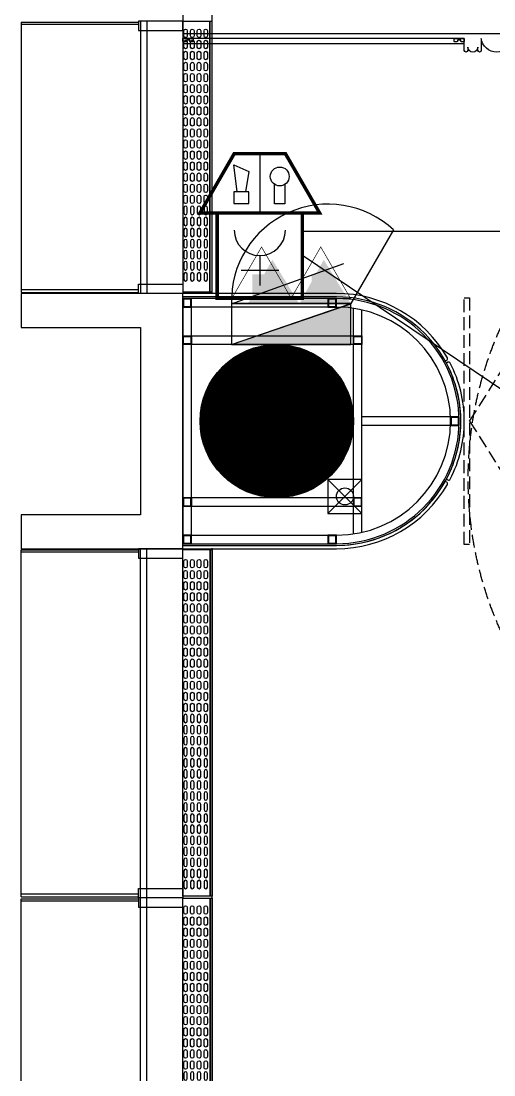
# Model space of a CAD drawing. Extents: x -284868 to 304789, y -137694 to 137894.
# Drawn here: x 189888 to 192662, y -75179 to -68988 of the extents above; entities that cross this region are included whole.
import ezdxf
from ezdxf.enums import TextEntityAlignment as Align

# ---------------------------------------------------------------- set-up
doc = ezdxf.new("R2010")
doc.units = 0
doc.linetypes.add('DASH', pattern=[0.35, 0.25, -0.1])
doc.layers.get('0').update_dxf_attribs({"linetype": 'CONTINUOUS'})
for name, color, linetype in [('0-墙', 4, 'CONTINUOUS'), ('0-建筑外轮廓', 8, 'CONTINUOUS'), ('0-建筑柱体', 251, 'CONTINUOUS'), ('0-消防栓(给排水)', 9, 'CONTINUOUS'), ('0-窗', 11, 'CONTINUOUS'), ('E-FIRE-CIRC', 120, 'CONTINUOUS'), ('EQUIP-消防', 3, 'CONTINUOUS'), ('EQUIP_消火栓', 20, 'CONTINUOUS'), ('F-地漏', 8, 'CONTINUOUS'), ('P-完成面', 42, 'CONTINUOUS'), ('P-平面家具', 3, 'CONTINUOUS'), ('WIRE-消防电源', 2, 'TG_D'), ('灭火器', 23, 'CONTINUOUS')]:
    doc.layers.add(name, color=color, linetype=linetype)
doc.styles.get("Standard").update_dxf_attribs({"font": 'GBENOR', "bigfont": 'GBCBIG'})
doc.styles.add('TG_LINETYPE', font='SIMPLEX', dxfattribs={"width": 0.8, "height": 3, "bigfont": 'HZTXT'})
doc.linetypes.add('TG_D', pattern='A,2,-0.3,["D",TG_LINETYPE,S=0.1,R=0,X=-0.23,Y=-0.15],0', length=2.3)

# ---------------------------------------------------------------- blocks, each defined once
blk = doc.blocks.new('_YZH')
at = {"const_width": 0.5}
blk.add_lwpolyline([(-0.25, 0, 1), (0.25, 0, 1)], format="xyb", close=True, dxfattribs=at)
at = {"color": 4}
blk.add_circle((0, 0), 0.5, dxfattribs=at)
blk = doc.blocks.new('sgASGHHHH')
at = {"xscale": 900, "yscale": 900, "zscale": 900}
blk.add_blockref('_YZH', (-119845.8, -889674), dxfattribs=at)
blk = doc.blocks.new('A$C3B8026B3')
for p, q in [((949.5, 50495), (949.5, 49005)), ((949.5, 45455), (949.5, 47395)), ((949.5, 43355), (949.5, 45345))]:
    blk.add_line(p, q)
at = {"elevation": 0}
for points in [[(0, 50544), (688, 50544), (688, 50529.5), (0, 50529.5)], [(0, 48956), (688, 48956), (688, 48970.5), (0, 48970.5)], [(0, 47444), (688, 47444), (688, 47429.5), (0, 47429.5)], [(0, 45406), (688, 45406), (688, 45420.5), (0, 45420.5)], [(0, 45394), (688, 45394), (688, 45379.5), (0, 45379.5)]]:
    blk.add_lwpolyline(points, dxfattribs=at)
for points in [[(0, 50544), (0, 48956)], [(700, 50550), (700, 48950)], [(737.5, 50550), (737.5, 48950)], [(0, 45406), (0, 47444)], [(700, 45400), (700, 47450)], [(737.5, 45400), (737.5, 47450)], [(0, 43306), (0, 45394)], [(700, 43300), (700, 45400)], [(737.5, 43300), (737.5, 45400)]]:
    blk.add_lwpolyline(points)
for points in [[(688, 50550), (688, 50495), (949.5, 50495), (949.5, 50550)], [(688, 48950), (688, 49005), (949.5, 49005), (949.5, 48950)], [(688, 47450), (688, 47395), (949.5, 47395), (949.5, 47450)], [(688, 45400), (688, 45455), (949.5, 45455), (949.5, 45400)], [(688, 45400), (688, 45345), (949.5, 45345), (949.5, 45400)]]:
    blk.add_lwpolyline(points, close=True)
blk = doc.blocks.new('LT-BLK-20221201170113', base_point=(81437.4, -6378.6))
for p, q in [((79349.4, -6218.5, 0), (81437.4, -6218.5)), ((79349.4, -6220.7, 0), (81437.4, -6220.7))]:
    blk.add_line(p, q)
blk.add_lwpolyline([(79349.4, -6208.1), (81437.4, -6208.1), (81437.4, -6378.6), (79349.4, -6378.6)], close=True)
for points in [[(79403.4, -6235), (79433.4, -6235, -1), (79433.4, -6255), (79403.4, -6255, -0.999999)], [(79468.4, -6235), (79498.4, -6235, -1), (79498.4, -6255), (79468.4, -6255, -0.999999)], [(79533.4, -6235), (79563.4, -6235, -1), (79563.4, -6255), (79533.4, -6255, -0.999999)], [(79598.4, -6235), (79628.4, -6235, -1), (79628.4, -6255), (79598.4, -6255, -0.999999)], [(79663.4, -6235), (79693.4, -6235, -1), (79693.4, -6255), (79663.4, -6255, -0.999999)], [(79728.4, -6235), (79758.4, -6235, -1), (79758.4, -6255), (79728.4, -6255, -0.999999)], [(79793.4, -6235), (79823.4, -6235, -1), (79823.4, -6255), (79793.4, -6255, -0.999999)], [(79858.4, -6235), (79888.4, -6235, -1), (79888.4, -6255), (79858.4, -6255, -0.999999)], [(79923.4, -6235), (79953.4, -6235, -1), (79953.4, -6255), (79923.4, -6255, -0.999999)], [(79988.4, -6235), (80018.4, -6235, -1), (80018.4, -6255), (79988.4, -6255, -0.999999)], [(80053.4, -6235), (80083.4, -6235, -1), (80083.4, -6255), (80053.4, -6255, -0.999999)], [(80118.4, -6235), (80148.4, -6235, -1), (80148.4, -6255), (80118.4, -6255, -0.999999)], [(80183.4, -6235), (80213.4, -6235, -1), (80213.4, -6255), (80183.4, -6255, -0.999999)], [(80248.4, -6235), (80278.4, -6235, -1), (80278.4, -6255), (80248.4, -6255, -0.999999)], [(80313.4, -6235), (80343.4, -6235, -1), (80343.4, -6255), (80313.4, -6255, -0.999999)], [(80408.4, -6235), (80378.4, -6235, 1), (80378.4, -6255), (80408.4, -6255, 0.999999)], [(80473.4, -6235), (80443.4, -6235, 1), (80443.4, -6255), (80473.4, -6255, 0.999999)], [(80538.4, -6235), (80508.4, -6235, 1), (80508.4, -6255), (80538.4, -6255, 0.999999)], [(80603.4, -6235), (80573.4, -6235, 1), (80573.4, -6255), (80603.4, -6255, 0.999999)], [(80668.4, -6235), (80638.4, -6235, 1), (80638.4, -6255), (80668.4, -6255, 0.999999)], [(80733.4, -6235), (80703.4, -6235, 1), (80703.4, -6255), (80733.4, -6255, 0.999999)], [(80798.4, -6235), (80768.4, -6235, 1), (80768.4, -6255), (80798.4, -6255, 0.999999)], [(80863.4, -6235), (80833.4, -6235, 1), (80833.4, -6255), (80863.4, -6255, 0.999999)], [(80928.4, -6235), (80898.4, -6235, 1), (80898.4, -6255), (80928.4, -6255, 0.999999)], [(80993.4, -6235), (80963.4, -6235, 1), (80963.4, -6255), (80993.4, -6255, 0.999999)], [(81058.4, -6235), (81028.4, -6235, 1), (81028.4, -6255), (81058.4, -6255, 0.999999)], [(81123.4, -6235), (81093.4, -6235, 1), (81093.4, -6255), (81123.4, -6255, 0.999999)], [(81188.4, -6235), (81158.4, -6235, 1), (81158.4, -6255), (81188.4, -6255, 0.999999)], [(81253.4, -6235), (81223.4, -6235, 1), (81223.4, -6255), (81253.4, -6255, 0.999999)], [(81318.4, -6235), (81288.4, -6235, 1), (81288.4, -6255), (81318.4, -6255, 0.999999)], [(81383.4, -6235), (81353.4, -6235, 1), (81353.4, -6255), (81383.4, -6255, 0.999999)], [(79403.4, -6274.4), (79433.4, -6274.4, -1), (79433.4, -6294.4), (79403.4, -6294.4, -0.999999)], [(79403.4, -6313.8), (79433.4, -6313.8, -1), (79433.4, -6333.8), (79403.4, -6333.8, -0.999999)], [(79468.4, -6274.4), (79498.4, -6274.4, -1), (79498.4, -6294.4), (79468.4, -6294.4, -0.999999)], [(79468.4, -6313.8), (79498.4, -6313.8, -1), (79498.4, -6333.8), (79468.4, -6333.8, -0.999999)], [(79533.4, -6274.4), (79563.4, -6274.4, -1), (79563.4, -6294.4), (79533.4, -6294.4, -0.999999)], [(79533.4, -6313.8), (79563.4, -6313.8, -1), (79563.4, -6333.8), (79533.4, -6333.8, -0.999999)], [(79598.4, -6274.4), (79628.4, -6274.4, -1), (79628.4, -6294.4), (79598.4, -6294.4, -0.999999)], [(79598.4, -6313.8), (79628.4, -6313.8, -1), (79628.4, -6333.8), (79598.4, -6333.8, -0.999999)], [(79663.4, -6274.4), (79693.4, -6274.4, -1), (79693.4, -6294.4), (79663.4, -6294.4, -0.999999)], [(79663.4, -6313.8), (79693.4, -6313.8, -1), (79693.4, -6333.8), (79663.4, -6333.8, -0.999999)], [(79728.4, -6274.4), (79758.4, -6274.4, -1), (79758.4, -6294.4), (79728.4, -6294.4, -0.999999)], [(79728.4, -6313.8), (79758.4, -6313.8, -1), (79758.4, -6333.8), (79728.4, -6333.8, -0.999999)], [(79793.4, -6274.4), (79823.4, -6274.4, -1), (79823.4, -6294.4), (79793.4, -6294.4, -0.999999)], [(79793.4, -6313.8), (79823.4, -6313.8, -1), (79823.4, -6333.8), (79793.4, -6333.8, -0.999999)], [(79858.4, -6274.4), (79888.4, -6274.4, -1), (79888.4, -6294.4), (79858.4, -6294.4, -0.999999)], [(79858.4, -6313.8), (79888.4, -6313.8, -1), (79888.4, -6333.8), (79858.4, -6333.8, -0.999999)], [(79923.4, -6274.4), (79953.4, -6274.4, -1), (79953.4, -6294.4), (79923.4, -6294.4, -0.999999)], [(79923.4, -6313.8), (79953.4, -6313.8, -1), (79953.4, -6333.8), (79923.4, -6333.8, -0.999999)], [(79988.4, -6274.4), (80018.4, -6274.4, -1), (80018.4, -6294.4), (79988.4, -6294.4, -0.999999)], [(79988.4, -6313.8), (80018.4, -6313.8, -1), (80018.4, -6333.8), (79988.4, -6333.8, -0.999999)], [(80053.4, -6274.4), (80083.4, -6274.4, -1), (80083.4, -6294.4), (80053.4, -6294.4, -0.999999)], [(80053.4, -6313.8), (80083.4, -6313.8, -1), (80083.4, -6333.8), (80053.4, -6333.8, -0.999999)], [(80118.4, -6274.4), (80148.4, -6274.4, -1), (80148.4, -6294.4), (80118.4, -6294.4, -0.999999)], [(80118.4, -6313.8), (80148.4, -6313.8, -1), (80148.4, -6333.8), (80118.4, -6333.8, -0.999999)], [(80183.4, -6274.4), (80213.4, -6274.4, -1), (80213.4, -6294.4), (80183.4, -6294.4, -0.999999)], [(80183.4, -6313.8), (80213.4, -6313.8, -1), (80213.4, -6333.8), (80183.4, -6333.8, -0.999999)], [(80248.4, -6274.4), (80278.4, -6274.4, -1), (80278.4, -6294.4), (80248.4, -6294.4, -0.999999)], [(80248.4, -6313.8), (80278.4, -6313.8, -1), (80278.4, -6333.8), (80248.4, -6333.8, -0.999999)], [(80313.4, -6274.4), (80343.4, -6274.4, -1), (80343.4, -6294.4), (80313.4, -6294.4, -0.999999)], [(80313.4, -6313.8), (80343.4, -6313.8, -1), (80343.4, -6333.8), (80313.4, -6333.8, -0.999999)], [(80408.4, -6274.4), (80378.4, -6274.4, 1), (80378.4, -6294.4), (80408.4, -6294.4, 0.999999)], [(80408.4, -6313.8), (80378.4, -6313.8, 1), (80378.4, -6333.8), (80408.4, -6333.8, 0.999999)], [(80473.4, -6274.4), (80443.4, -6274.4, 1), (80443.4, -6294.4), (80473.4, -6294.4, 0.999999)], [(80473.4, -6313.8), (80443.4, -6313.8, 1), (80443.4, -6333.8), (80473.4, -6333.8, 0.999999)], [(80538.4, -6274.4), (80508.4, -6274.4, 1), (80508.4, -6294.4), (80538.4, -6294.4, 0.999999)], [(80538.4, -6313.8), (80508.4, -6313.8, 1), (80508.4, -6333.8), (80538.4, -6333.8, 0.999999)], [(80603.4, -6274.4), (80573.4, -6274.4, 1), (80573.4, -6294.4), (80603.4, -6294.4, 0.999999)], [(80603.4, -6313.8), (80573.4, -6313.8, 1), (80573.4, -6333.8), (80603.4, -6333.8, 0.999999)], [(80668.4, -6274.4), (80638.4, -6274.4, 1), (80638.4, -6294.4), (80668.4, -6294.4, 0.999999)], [(80668.4, -6313.8), (80638.4, -6313.8, 1), (80638.4, -6333.8), (80668.4, -6333.8, 0.999999)], [(80733.4, -6274.4), (80703.4, -6274.4, 1), (80703.4, -6294.4), (80733.4, -6294.4, 0.999999)], [(80733.4, -6313.8), (80703.4, -6313.8, 1), (80703.4, -6333.8), (80733.4, -6333.8, 0.999999)], [(80798.4, -6274.4), (80768.4, -6274.4, 1), (80768.4, -6294.4), (80798.4, -6294.4, 0.999999)], [(80798.4, -6313.8), (80768.4, -6313.8, 1), (80768.4, -6333.8), (80798.4, -6333.8, 0.999999)], [(80863.4, -6274.4), (80833.4, -6274.4, 1), (80833.4, -6294.4), (80863.4, -6294.4, 0.999999)], [(80863.4, -6313.8), (80833.4, -6313.8, 1), (80833.4, -6333.8), (80863.4, -6333.8, 0.999999)], [(80928.4, -6274.4), (80898.4, -6274.4, 1), (80898.4, -6294.4), (80928.4, -6294.4, 0.999999)], [(80928.4, -6313.8), (80898.4, -6313.8, 1), (80898.4, -6333.8), (80928.4, -6333.8, 0.999999)], [(80993.4, -6274.4), (80963.4, -6274.4, 1), (80963.4, -6294.4), (80993.4, -6294.4, 0.999999)], [(80993.4, -6313.8), (80963.4, -6313.8, 1), (80963.4, -6333.8), (80993.4, -6333.8, 0.999999)], [(81058.4, -6274.4), (81028.4, -6274.4, 1), (81028.4, -6294.4), (81058.4, -6294.4, 0.999999)], [(81058.4, -6313.8), (81028.4, -6313.8, 1), (81028.4, -6333.8), (81058.4, -6333.8, 0.999999)], [(81123.4, -6274.4), (81093.4, -6274.4, 1), (81093.4, -6294.4), (81123.4, -6294.4, 0.999999)], [(81123.4, -6313.8), (81093.4, -6313.8, 1), (81093.4, -6333.8), (81123.4, -6333.8, 0.999999)], [(81188.4, -6274.4), (81158.4, -6274.4, 1), (81158.4, -6294.4), (81188.4, -6294.4, 0.999999)], [(81188.4, -6313.8), (81158.4, -6313.8, 1), (81158.4, -6333.8), (81188.4, -6333.8, 0.999999)], [(81253.4, -6274.4), (81223.4, -6274.4, 1), (81223.4, -6294.4), (81253.4, -6294.4, 0.999999)], [(81253.4, -6313.8), (81223.4, -6313.8, 1), (81223.4, -6333.8), (81253.4, -6333.8, 0.999999)], [(81318.4, -6274.4), (81288.4, -6274.4, 1), (81288.4, -6294.4), (81318.4, -6294.4, 0.999999)], [(81318.4, -6313.8), (81288.4, -6313.8, 1), (81288.4, -6333.8), (81318.4, -6333.8, 0.999999)], [(81383.4, -6274.4), (81353.4, -6274.4, 1), (81353.4, -6294.4), (81383.4, -6294.4, 0.999999)], [(81383.4, -6313.8), (81353.4, -6313.8, 1), (81353.4, -6333.8), (81383.4, -6333.8, 0.999999)], [(79403.4, -6353.1), (79433.4, -6353.1, -1), (79433.4, -6373.1), (79403.4, -6373.1, -0.999999)], [(79468.4, -6353.1), (79498.4, -6353.1, -1), (79498.4, -6373.1), (79468.4, -6373.1, -0.999999)], [(79533.4, -6353.1), (79563.4, -6353.1, -1), (79563.4, -6373.1), (79533.4, -6373.1, -0.999999)], [(79598.4, -6353.1), (79628.4, -6353.1, -1), (79628.4, -6373.1), (79598.4, -6373.1, -0.999999)], [(79663.4, -6353.1), (79693.4, -6353.1, -1), (79693.4, -6373.1), (79663.4, -6373.1, -0.999999)], [(79728.4, -6353.1), (79758.4, -6353.1, -1), (79758.4, -6373.1), (79728.4, -6373.1, -0.999999)], [(79793.4, -6353.1), (79823.4, -6353.1, -1), (79823.4, -6373.1), (79793.4, -6373.1, -0.999999)], [(79858.4, -6353.1), (79888.4, -6353.1, -1), (79888.4, -6373.1), (79858.4, -6373.1, -0.999999)], [(79923.4, -6353.1), (79953.4, -6353.1, -1), (79953.4, -6373.1), (79923.4, -6373.1, -0.999999)], [(79988.4, -6353.1), (80018.4, -6353.1, -1), (80018.4, -6373.1), (79988.4, -6373.1, -0.999999)], [(80053.4, -6353.1), (80083.4, -6353.1, -1), (80083.4, -6373.1), (80053.4, -6373.1, -0.999999)], [(80118.4, -6353.1), (80148.4, -6353.1, -1), (80148.4, -6373.1), (80118.4, -6373.1, -0.999999)], [(80183.4, -6353.1), (80213.4, -6353.1, -1), (80213.4, -6373.1), (80183.4, -6373.1, -0.999999)], [(80248.4, -6353.1), (80278.4, -6353.1, -1), (80278.4, -6373.1), (80248.4, -6373.1, -0.999999)], [(80313.4, -6353.1), (80343.4, -6353.1, -1), (80343.4, -6373.1), (80313.4, -6373.1, -0.999999)], [(80408.4, -6353.1), (80378.4, -6353.1, 1), (80378.4, -6373.1), (80408.4, -6373.1, 0.999999)], [(80473.4, -6353.1), (80443.4, -6353.1, 1), (80443.4, -6373.1), (80473.4, -6373.1, 0.999999)], [(80538.4, -6353.1), (80508.4, -6353.1, 1), (80508.4, -6373.1), (80538.4, -6373.1, 0.999999)], [(80603.4, -6353.1), (80573.4, -6353.1, 1), (80573.4, -6373.1), (80603.4, -6373.1, 0.999999)], [(80668.4, -6353.1), (80638.4, -6353.1, 1), (80638.4, -6373.1), (80668.4, -6373.1, 0.999999)], [(80733.4, -6353.1), (80703.4, -6353.1, 1), (80703.4, -6373.1), (80733.4, -6373.1, 0.999999)], [(80798.4, -6353.1), (80768.4, -6353.1, 1), (80768.4, -6373.1), (80798.4, -6373.1, 0.999999)], [(80863.4, -6353.1), (80833.4, -6353.1, 1), (80833.4, -6373.1), (80863.4, -6373.1, 0.999999)], [(80928.4, -6353.1), (80898.4, -6353.1, 1), (80898.4, -6373.1), (80928.4, -6373.1, 0.999999)], [(80993.4, -6353.1), (80963.4, -6353.1, 1), (80963.4, -6373.1), (80993.4, -6373.1, 0.999999)], [(81058.4, -6353.1), (81028.4, -6353.1, 1), (81028.4, -6373.1), (81058.4, -6373.1, 0.999999)], [(81123.4, -6353.1), (81093.4, -6353.1, 1), (81093.4, -6373.1), (81123.4, -6373.1, 0.999999)], [(81188.4, -6353.1), (81158.4, -6353.1, 1), (81158.4, -6373.1), (81188.4, -6373.1, 0.999999)], [(81253.4, -6353.1), (81223.4, -6353.1, 1), (81223.4, -6373.1), (81253.4, -6373.1, 0.999999)], [(81318.4, -6353.1), (81288.4, -6353.1, 1), (81288.4, -6373.1), (81318.4, -6373.1, 0.999999)], [(81383.4, -6353.1), (81353.4, -6353.1, 1), (81353.4, -6373.1), (81383.4, -6373.1, 0.999999)]]:
    blk.add_lwpolyline(points, format="xyb", close=True)
blk = doc.blocks.new('A$C678165FB')
for p, q in [((-36642.5, 47306, 0), (-36642.5, 48894)), ((-36640.4, 47306, 0), (-36640.4, 48894)), ((-36642.5, 45793.9, 0), (-36642.5, 43755.9)), ((-36640.4, 45793.9, 0), (-36640.4, 43755.9))]:
    blk.add_line(p, q)
for points in [[(-36801.8, 52098.6), (-36630.5, 52098.6), (-36630.5, 47300)], [(-36630.5, 45800), (-36630.5, 33300)]]:
    blk.add_lwpolyline(points)
for points in [[(-36630, 47306), (-36630, 48894), (-36800.5, 48894), (-36800.5, 47306)], [(-36630, 45793.9), (-36630, 43755.9), (-36800.5, 43755.9), (-36800.5, 45793.9)]]:
    blk.add_lwpolyline(points, close=True)
for points in [[(-36775, 48840), (-36775, 48810, -1), (-36795, 48810), (-36795, 48840, -0.999999)], [(-36735.6, 48840), (-36735.6, 48810, -1), (-36755.6, 48810), (-36755.6, 48840, -0.999999)], [(-36696.3, 48840), (-36696.3, 48810, -1), (-36716.3, 48810), (-36716.3, 48840, -0.999999)], [(-36656.9, 48840), (-36656.9, 48810, -1), (-36676.9, 48810), (-36676.9, 48840, -0.999999)], [(-36775, 48775), (-36775, 48745, -1), (-36795, 48745), (-36795, 48775, -0.999999)], [(-36735.6, 48775), (-36735.6, 48745, -1), (-36755.6, 48745), (-36755.6, 48775, -0.999999)], [(-36696.3, 48775), (-36696.3, 48745, -1), (-36716.3, 48745), (-36716.3, 48775, -0.999999)], [(-36656.9, 48775), (-36656.9, 48745, -1), (-36676.9, 48745), (-36676.9, 48775, -0.999999)], [(-36775, 48710), (-36775, 48680, -1), (-36795, 48680), (-36795, 48710, -0.999999)], [(-36735.6, 48710), (-36735.6, 48680, -1), (-36755.6, 48680), (-36755.6, 48710, -0.999999)], [(-36696.3, 48710), (-36696.3, 48680, -1), (-36716.3, 48680), (-36716.3, 48710, -0.999999)], [(-36656.9, 48710), (-36656.9, 48680, -1), (-36676.9, 48680), (-36676.9, 48710, -0.999999)], [(-36775, 48645), (-36775, 48615, -1), (-36795, 48615), (-36795, 48645, -0.999999)], [(-36735.6, 48645), (-36735.6, 48615, -1), (-36755.6, 48615), (-36755.6, 48645, -0.999999)], [(-36696.3, 48645), (-36696.3, 48615, -1), (-36716.3, 48615), (-36716.3, 48645, -0.999999)], [(-36656.9, 48645), (-36656.9, 48615, -1), (-36676.9, 48615), (-36676.9, 48645, -0.999999)], [(-36775, 48580), (-36775, 48550, -1), (-36795, 48550), (-36795, 48580, -0.999999)], [(-36735.6, 48580), (-36735.6, 48550, -1), (-36755.6, 48550), (-36755.6, 48580, -0.999999)], [(-36696.3, 48580), (-36696.3, 48550, -1), (-36716.3, 48550), (-36716.3, 48580, -0.999999)], [(-36656.9, 48580), (-36656.9, 48550, -1), (-36676.9, 48550), (-36676.9, 48580, -0.999999)], [(-36775, 48515), (-36775, 48485, -1), (-36795, 48485), (-36795, 48515, -0.999999)], [(-36735.6, 48515), (-36735.6, 48485, -1), (-36755.6, 48485), (-36755.6, 48515, -0.999999)], [(-36696.3, 48515), (-36696.3, 48485, -1), (-36716.3, 48485), (-36716.3, 48515, -0.999999)], [(-36656.9, 48515), (-36656.9, 48485, -1), (-36676.9, 48485), (-36676.9, 48515, -0.999999)], [(-36775, 48450), (-36775, 48420, -1), (-36795, 48420), (-36795, 48450, -0.999999)], [(-36735.6, 48450), (-36735.6, 48420, -1), (-36755.6, 48420), (-36755.6, 48450, -0.999999)], [(-36696.3, 48450), (-36696.3, 48420, -1), (-36716.3, 48420), (-36716.3, 48450, -0.999999)], [(-36656.9, 48450), (-36656.9, 48420, -1), (-36676.9, 48420), (-36676.9, 48450, -0.999999)], [(-36775, 48385), (-36775, 48355, -1), (-36795, 48355), (-36795, 48385, -0.999999)], [(-36735.6, 48385), (-36735.6, 48355, -1), (-36755.6, 48355), (-36755.6, 48385, -0.999999)], [(-36696.3, 48385), (-36696.3, 48355, -1), (-36716.3, 48355), (-36716.3, 48385, -0.999999)], [(-36656.9, 48385), (-36656.9, 48355, -1), (-36676.9, 48355), (-36676.9, 48385, -0.999999)], [(-36775, 48320), (-36775, 48290, -1), (-36795, 48290), (-36795, 48320, -0.999999)], [(-36735.6, 48320), (-36735.6, 48290, -1), (-36755.6, 48290), (-36755.6, 48320, -0.999999)], [(-36696.3, 48320), (-36696.3, 48290, -1), (-36716.3, 48290), (-36716.3, 48320, -0.999999)], [(-36656.9, 48320), (-36656.9, 48290, -1), (-36676.9, 48290), (-36676.9, 48320, -0.999999)], [(-36775, 48255), (-36775, 48225, -1), (-36795, 48225), (-36795, 48255, -0.999999)], [(-36735.6, 48255), (-36735.6, 48225, -1), (-36755.6, 48225), (-36755.6, 48255, -0.999999)], [(-36696.3, 48255), (-36696.3, 48225, -1), (-36716.3, 48225), (-36716.3, 48255, -0.999999)], [(-36656.9, 48255), (-36656.9, 48225, -1), (-36676.9, 48225), (-36676.9, 48255, -0.999999)], [(-36775, 48190), (-36775, 48160, -1), (-36795, 48160), (-36795, 48190, -0.999999)], [(-36735.6, 48190), (-36735.6, 48160, -1), (-36755.6, 48160), (-36755.6, 48190, -0.999999)], [(-36696.3, 48190), (-36696.3, 48160, -1), (-36716.3, 48160), (-36716.3, 48190, -0.999999)], [(-36656.9, 48190), (-36656.9, 48160, -1), (-36676.9, 48160), (-36676.9, 48190, -0.999999)], [(-36775, 48125), (-36775, 48095, -1), (-36795, 48095), (-36795, 48125, -0.999999)], [(-36735.6, 48125), (-36735.6, 48095, -1), (-36755.6, 48095), (-36755.6, 48125, -0.999999)], [(-36696.3, 48125), (-36696.3, 48095, -1), (-36716.3, 48095), (-36716.3, 48125, -0.999999)], [(-36656.9, 48125), (-36656.9, 48095, -1), (-36676.9, 48095), (-36676.9, 48125, -0.999999)], [(-36775, 48060), (-36775, 48030, -1), (-36795, 48030), (-36795, 48060, -0.999999)], [(-36735.6, 48060), (-36735.6, 48030, -1), (-36755.6, 48030), (-36755.6, 48060, -0.999999)], [(-36696.3, 48060), (-36696.3, 48030, -1), (-36716.3, 48030), (-36716.3, 48060, -0.999999)], [(-36656.9, 48060), (-36656.9, 48030, -1), (-36676.9, 48030), (-36676.9, 48060, -0.999999)], [(-36775, 47995), (-36775, 47965, -1), (-36795, 47965), (-36795, 47995, -0.999999)], [(-36735.6, 47995), (-36735.6, 47965, -1), (-36755.6, 47965), (-36755.6, 47995, -0.999999)], [(-36696.3, 47995), (-36696.3, 47965, -1), (-36716.3, 47965), (-36716.3, 47995, -0.999999)], [(-36656.9, 47995), (-36656.9, 47965, -1), (-36676.9, 47965), (-36676.9, 47995, -0.999999)], [(-36775, 47930), (-36775, 47900, -1), (-36795, 47900), (-36795, 47930, -0.999999)], [(-36735.6, 47930), (-36735.6, 47900, -1), (-36755.6, 47900), (-36755.6, 47930, -0.999999)], [(-36696.3, 47930), (-36696.3, 47900, -1), (-36716.3, 47900), (-36716.3, 47930, -0.999999)], [(-36656.9, 47930), (-36656.9, 47900, -1), (-36676.9, 47900), (-36676.9, 47930, -0.999999)], [(-36775, 47865), (-36775, 47835, -1), (-36795, 47835), (-36795, 47865, -0.999999)], [(-36735.6, 47865), (-36735.6, 47835, -1), (-36755.6, 47835), (-36755.6, 47865, -0.999999)], [(-36696.3, 47865), (-36696.3, 47835, -1), (-36716.3, 47835), (-36716.3, 47865, -0.999999)], [(-36656.9, 47865), (-36656.9, 47835, -1), (-36676.9, 47835), (-36676.9, 47865, -0.999999)], [(-36775, 47770), (-36775, 47800, 1), (-36795, 47800), (-36795, 47770, 0.999999)], [(-36735.6, 47770), (-36735.6, 47800, 1), (-36755.6, 47800), (-36755.6, 47770, 0.999999)], [(-36696.3, 47770), (-36696.3, 47800, 1), (-36716.3, 47800), (-36716.3, 47770, 0.999999)], [(-36656.9, 47770), (-36656.9, 47800, 1), (-36676.9, 47800), (-36676.9, 47770, 0.999999)], [(-36775, 47705), (-36775, 47735, 1), (-36795, 47735), (-36795, 47705, 0.999999)], [(-36735.6, 47705), (-36735.6, 47735, 1), (-36755.6, 47735), (-36755.6, 47705, 0.999999)], [(-36696.3, 47705), (-36696.3, 47735, 1), (-36716.3, 47735), (-36716.3, 47705, 0.999999)], [(-36656.9, 47705), (-36656.9, 47735, 1), (-36676.9, 47735), (-36676.9, 47705, 0.999999)], [(-36775, 47640), (-36775, 47670, 1), (-36795, 47670), (-36795, 47640, 0.999999)], [(-36735.6, 47640), (-36735.6, 47670, 1), (-36755.6, 47670), (-36755.6, 47640, 0.999999)], [(-36696.3, 47640), (-36696.3, 47670, 1), (-36716.3, 47670), (-36716.3, 47640, 0.999999)], [(-36656.9, 47640), (-36656.9, 47670, 1), (-36676.9, 47670), (-36676.9, 47640, 0.999999)], [(-36775, 47575), (-36775, 47605, 1), (-36795, 47605), (-36795, 47575, 0.999999)], [(-36735.6, 47575), (-36735.6, 47605, 1), (-36755.6, 47605), (-36755.6, 47575, 0.999999)], [(-36696.3, 47575), (-36696.3, 47605, 1), (-36716.3, 47605), (-36716.3, 47575, 0.999999)], [(-36656.9, 47575), (-36656.9, 47605, 1), (-36676.9, 47605), (-36676.9, 47575, 0.999999)], [(-36775, 47510), (-36775, 47540, 1), (-36795, 47540), (-36795, 47510, 0.999999)], [(-36735.6, 47510), (-36735.6, 47540, 1), (-36755.6, 47540), (-36755.6, 47510, 0.999999)], [(-36696.3, 47510), (-36696.3, 47540, 1), (-36716.3, 47540), (-36716.3, 47510, 0.999999)], [(-36656.9, 47510), (-36656.9, 47540, 1), (-36676.9, 47540), (-36676.9, 47510, 0.999999)], [(-36775, 47445), (-36775, 47475, 1), (-36795, 47475), (-36795, 47445, 0.999999)], [(-36735.6, 47445), (-36735.6, 47475, 1), (-36755.6, 47475), (-36755.6, 47445, 0.999999)], [(-36696.3, 47445), (-36696.3, 47475, 1), (-36716.3, 47475), (-36716.3, 47445, 0.999999)], [(-36656.9, 47445), (-36656.9, 47475, 1), (-36676.9, 47475), (-36676.9, 47445, 0.999999)], [(-36775, 47380), (-36775, 47410, 1), (-36795, 47410), (-36795, 47380, 0.999999)], [(-36735.6, 47380), (-36735.6, 47410, 1), (-36755.6, 47410), (-36755.6, 47380, 0.999999)], [(-36696.3, 47380), (-36696.3, 47410, 1), (-36716.3, 47410), (-36716.3, 47380, 0.999999)], [(-36656.9, 47380), (-36656.9, 47410, 1), (-36676.9, 47410), (-36676.9, 47380, 0.999999)], [(-36775, 45724.9), (-36775, 45694.9, -1), (-36795, 45694.9), (-36795, 45724.9, -0.999999)], [(-36735.6, 45724.9), (-36735.6, 45694.9, -1), (-36755.6, 45694.9), (-36755.6, 45724.9, -0.999999)], [(-36696.3, 45724.9), (-36696.3, 45694.9, -1), (-36716.3, 45694.9), (-36716.3, 45724.9, -0.999999)], [(-36656.9, 45724.9), (-36656.9, 45694.9, -1), (-36676.9, 45694.9), (-36676.9, 45724.9, -0.999999)], [(-36775, 45659.9), (-36775, 45629.9, -1), (-36795, 45629.9), (-36795, 45659.9, -0.999999)], [(-36735.6, 45659.9), (-36735.6, 45629.9, -1), (-36755.6, 45629.9), (-36755.6, 45659.9, -0.999999)], [(-36696.3, 45659.9), (-36696.3, 45629.9, -1), (-36716.3, 45629.9), (-36716.3, 45659.9, -0.999999)], [(-36656.9, 45659.9), (-36656.9, 45629.9, -1), (-36676.9, 45629.9), (-36676.9, 45659.9, -0.999999)], [(-36775, 45594.9), (-36775, 45564.9, -1), (-36795, 45564.9), (-36795, 45594.9, -0.999999)], [(-36735.6, 45594.9), (-36735.6, 45564.9, -1), (-36755.6, 45564.9), (-36755.6, 45594.9, -0.999999)], [(-36696.3, 45594.9), (-36696.3, 45564.9, -1), (-36716.3, 45564.9), (-36716.3, 45594.9, -0.999999)], [(-36656.9, 45594.9), (-36656.9, 45564.9, -1), (-36676.9, 45564.9), (-36676.9, 45594.9, -0.999999)], [(-36775, 45529.9), (-36775, 45499.9, -1), (-36795, 45499.9), (-36795, 45529.9, -0.999999)], [(-36735.6, 45529.9), (-36735.6, 45499.9, -1), (-36755.6, 45499.9), (-36755.6, 45529.9, -0.999999)], [(-36696.3, 45529.9), (-36696.3, 45499.9, -1), (-36716.3, 45499.9), (-36716.3, 45529.9, -0.999999)], [(-36656.9, 45529.9), (-36656.9, 45499.9, -1), (-36676.9, 45499.9), (-36676.9, 45529.9, -0.999999)], [(-36775, 45464.9), (-36775, 45434.9, -1), (-36795, 45434.9), (-36795, 45464.9, -0.999999)], [(-36735.6, 45464.9), (-36735.6, 45434.9, -1), (-36755.6, 45434.9), (-36755.6, 45464.9, -0.999999)], [(-36696.3, 45464.9), (-36696.3, 45434.9, -1), (-36716.3, 45434.9), (-36716.3, 45464.9, -0.999999)], [(-36656.9, 45464.9), (-36656.9, 45434.9, -1), (-36676.9, 45434.9), (-36676.9, 45464.9, -0.999999)], [(-36775, 45399.9), (-36775, 45369.9, -1), (-36795, 45369.9), (-36795, 45399.9, -0.999999)], [(-36735.6, 45399.9), (-36735.6, 45369.9, -1), (-36755.6, 45369.9), (-36755.6, 45399.9, -0.999999)], [(-36696.3, 45399.9), (-36696.3, 45369.9, -1), (-36716.3, 45369.9), (-36716.3, 45399.9, -0.999999)], [(-36656.9, 45399.9), (-36656.9, 45369.9, -1), (-36676.9, 45369.9), (-36676.9, 45399.9, -0.999999)], [(-36775, 45334.9), (-36775, 45304.9, -1), (-36795, 45304.9), (-36795, 45334.9, -0.999999)], [(-36735.6, 45334.9), (-36735.6, 45304.9, -1), (-36755.6, 45304.9), (-36755.6, 45334.9, -0.999999)], [(-36696.3, 45334.9), (-36696.3, 45304.9, -1), (-36716.3, 45304.9), (-36716.3, 45334.9, -0.999999)], [(-36656.9, 45334.9), (-36656.9, 45304.9, -1), (-36676.9, 45304.9), (-36676.9, 45334.9, -0.999999)], [(-36775, 45269.9), (-36775, 45239.9, -1), (-36795, 45239.9), (-36795, 45269.9, -0.999999)], [(-36735.6, 45269.9), (-36735.6, 45239.9, -1), (-36755.6, 45239.9), (-36755.6, 45269.9, -0.999999)], [(-36696.3, 45269.9), (-36696.3, 45239.9, -1), (-36716.3, 45239.9), (-36716.3, 45269.9, -0.999999)], [(-36656.9, 45269.9), (-36656.9, 45239.9, -1), (-36676.9, 45239.9), (-36676.9, 45269.9, -0.999999)], [(-36775, 45204.9), (-36775, 45174.9, -1), (-36795, 45174.9), (-36795, 45204.9, -0.999999)], [(-36735.6, 45204.9), (-36735.6, 45174.9, -1), (-36755.6, 45174.9), (-36755.6, 45204.9, -0.999999)], [(-36696.3, 45204.9), (-36696.3, 45174.9, -1), (-36716.3, 45174.9), (-36716.3, 45204.9, -0.999999)], [(-36656.9, 45204.9), (-36656.9, 45174.9, -1), (-36676.9, 45174.9), (-36676.9, 45204.9, -0.999999)], [(-36775, 45139.9), (-36775, 45109.9, -1), (-36795, 45109.9), (-36795, 45139.9, -0.999999)], [(-36735.6, 45139.9), (-36735.6, 45109.9, -1), (-36755.6, 45109.9), (-36755.6, 45139.9, -0.999999)], [(-36696.3, 45139.9), (-36696.3, 45109.9, -1), (-36716.3, 45109.9), (-36716.3, 45139.9, -0.999999)], [(-36656.9, 45139.9), (-36656.9, 45109.9, -1), (-36676.9, 45109.9), (-36676.9, 45139.9, -0.999999)], [(-36775, 45074.9), (-36775, 45044.9, -1), (-36795, 45044.9), (-36795, 45074.9, -0.999999)], [(-36735.6, 45074.9), (-36735.6, 45044.9, -1), (-36755.6, 45044.9), (-36755.6, 45074.9, -0.999999)], [(-36696.3, 45074.9), (-36696.3, 45044.9, -1), (-36716.3, 45044.9), (-36716.3, 45074.9, -0.999999)], [(-36656.9, 45074.9), (-36656.9, 45044.9, -1), (-36676.9, 45044.9), (-36676.9, 45074.9, -0.999999)], [(-36775, 45009.9), (-36775, 44979.9, -1), (-36795, 44979.9), (-36795, 45009.9, -0.999999)], [(-36735.6, 45009.9), (-36735.6, 44979.9, -1), (-36755.6, 44979.9), (-36755.6, 45009.9, -0.999999)], [(-36696.3, 45009.9), (-36696.3, 44979.9, -1), (-36716.3, 44979.9), (-36716.3, 45009.9, -0.999999)], [(-36656.9, 45009.9), (-36656.9, 44979.9, -1), (-36676.9, 44979.9), (-36676.9, 45009.9, -0.999999)], [(-36775, 44944.9), (-36775, 44914.9, -1), (-36795, 44914.9), (-36795, 44944.9, -0.999999)], [(-36735.6, 44944.9), (-36735.6, 44914.9, -1), (-36755.6, 44914.9), (-36755.6, 44944.9, -0.999999)], [(-36696.3, 44944.9), (-36696.3, 44914.9, -1), (-36716.3, 44914.9), (-36716.3, 44944.9, -0.999999)], [(-36656.9, 44944.9), (-36656.9, 44914.9, -1), (-36676.9, 44914.9), (-36676.9, 44944.9, -0.999999)], [(-36775, 44879.9), (-36775, 44849.9, -1), (-36795, 44849.9), (-36795, 44879.9, -0.999999)], [(-36735.6, 44879.9), (-36735.6, 44849.9, -1), (-36755.6, 44849.9), (-36755.6, 44879.9, -0.999999)], [(-36696.3, 44879.9), (-36696.3, 44849.9, -1), (-36716.3, 44849.9), (-36716.3, 44879.9, -0.999999)], [(-36656.9, 44879.9), (-36656.9, 44849.9, -1), (-36676.9, 44849.9), (-36676.9, 44879.9, -0.999999)], [(-36775, 44784.9), (-36775, 44814.9, 1), (-36795, 44814.9), (-36795, 44784.9, 0.999999)], [(-36735.6, 44784.9), (-36735.6, 44814.9, 1), (-36755.6, 44814.9), (-36755.6, 44784.9, 0.999999)], [(-36696.3, 44784.9), (-36696.3, 44814.9, 1), (-36716.3, 44814.9), (-36716.3, 44784.9, 0.999999)], [(-36656.9, 44784.9), (-36656.9, 44814.9, 1), (-36676.9, 44814.9), (-36676.9, 44784.9, 0.999999)], [(-36775, 44719.9), (-36775, 44749.9, 1), (-36795, 44749.9), (-36795, 44719.9, 0.999999)], [(-36735.6, 44719.9), (-36735.6, 44749.9, 1), (-36755.6, 44749.9), (-36755.6, 44719.9, 0.999999)], [(-36696.3, 44719.9), (-36696.3, 44749.9, 1), (-36716.3, 44749.9), (-36716.3, 44719.9, 0.999999)], [(-36656.9, 44719.9), (-36656.9, 44749.9, 1), (-36676.9, 44749.9), (-36676.9, 44719.9, 0.999999)], [(-36775, 44654.9), (-36775, 44684.9, 1), (-36795, 44684.9), (-36795, 44654.9, 0.999999)], [(-36735.6, 44654.9), (-36735.6, 44684.9, 1), (-36755.6, 44684.9), (-36755.6, 44654.9, 0.999999)], [(-36696.3, 44654.9), (-36696.3, 44684.9, 1), (-36716.3, 44684.9), (-36716.3, 44654.9, 0.999999)], [(-36656.9, 44654.9), (-36656.9, 44684.9, 1), (-36676.9, 44684.9), (-36676.9, 44654.9, 0.999999)], [(-36775, 44589.9), (-36775, 44619.9, 1), (-36795, 44619.9), (-36795, 44589.9, 0.999999)], [(-36735.6, 44589.9), (-36735.6, 44619.9, 1), (-36755.6, 44619.9), (-36755.6, 44589.9, 0.999999)], [(-36696.3, 44589.9), (-36696.3, 44619.9, 1), (-36716.3, 44619.9), (-36716.3, 44589.9, 0.999999)], [(-36656.9, 44589.9), (-36656.9, 44619.9, 1), (-36676.9, 44619.9), (-36676.9, 44589.9, 0.999999)], [(-36775, 44524.9), (-36775, 44554.9, 1), (-36795, 44554.9), (-36795, 44524.9, 0.999999)], [(-36735.6, 44524.9), (-36735.6, 44554.9, 1), (-36755.6, 44554.9), (-36755.6, 44524.9, 0.999999)], [(-36696.3, 44524.9), (-36696.3, 44554.9, 1), (-36716.3, 44554.9), (-36716.3, 44524.9, 0.999999)], [(-36656.9, 44524.9), (-36656.9, 44554.9, 1), (-36676.9, 44554.9), (-36676.9, 44524.9, 0.999999)], [(-36775, 44459.9), (-36775, 44489.9, 1), (-36795, 44489.9), (-36795, 44459.9, 0.999999)], [(-36735.6, 44459.9), (-36735.6, 44489.9, 1), (-36755.6, 44489.9), (-36755.6, 44459.9, 0.999999)], [(-36696.3, 44459.9), (-36696.3, 44489.9, 1), (-36716.3, 44489.9), (-36716.3, 44459.9, 0.999999)], [(-36656.9, 44459.9), (-36656.9, 44489.9, 1), (-36676.9, 44489.9), (-36676.9, 44459.9, 0.999999)], [(-36775, 44394.9), (-36775, 44424.9, 1), (-36795, 44424.9), (-36795, 44394.9, 0.999999)], [(-36735.6, 44394.9), (-36735.6, 44424.9, 1), (-36755.6, 44424.9), (-36755.6, 44394.9, 0.999999)], [(-36696.3, 44394.9), (-36696.3, 44424.9, 1), (-36716.3, 44424.9), (-36716.3, 44394.9, 0.999999)], [(-36656.9, 44394.9), (-36656.9, 44424.9, 1), (-36676.9, 44424.9), (-36676.9, 44394.9, 0.999999)], [(-36775, 44329.9), (-36775, 44359.9, 1), (-36795, 44359.9), (-36795, 44329.9, 0.999999)], [(-36735.6, 44329.9), (-36735.6, 44359.9, 1), (-36755.6, 44359.9), (-36755.6, 44329.9, 0.999999)], [(-36696.3, 44329.9), (-36696.3, 44359.9, 1), (-36716.3, 44359.9), (-36716.3, 44329.9, 0.999999)], [(-36656.9, 44329.9), (-36656.9, 44359.9, 1), (-36676.9, 44359.9), (-36676.9, 44329.9, 0.999999)], [(-36775, 44264.9), (-36775, 44294.9, 1), (-36795, 44294.9), (-36795, 44264.9, 0.999999)], [(-36735.6, 44264.9), (-36735.6, 44294.9, 1), (-36755.6, 44294.9), (-36755.6, 44264.9, 0.999999)], [(-36696.3, 44264.9), (-36696.3, 44294.9, 1), (-36716.3, 44294.9), (-36716.3, 44264.9, 0.999999)], [(-36656.9, 44264.9), (-36656.9, 44294.9, 1), (-36676.9, 44294.9), (-36676.9, 44264.9, 0.999999)], [(-36775, 44199.9), (-36775, 44229.9, 1), (-36795, 44229.9), (-36795, 44199.9, 0.999999)], [(-36735.6, 44199.9), (-36735.6, 44229.9, 1), (-36755.6, 44229.9), (-36755.6, 44199.9, 0.999999)], [(-36696.3, 44199.9), (-36696.3, 44229.9, 1), (-36716.3, 44229.9), (-36716.3, 44199.9, 0.999999)], [(-36656.9, 44199.9), (-36656.9, 44229.9, 1), (-36676.9, 44229.9), (-36676.9, 44199.9, 0.999999)], [(-36775, 44134.9), (-36775, 44164.9, 1), (-36795, 44164.9), (-36795, 44134.9, 0.999999)], [(-36735.6, 44134.9), (-36735.6, 44164.9, 1), (-36755.6, 44164.9), (-36755.6, 44134.9, 0.999999)], [(-36696.3, 44134.9), (-36696.3, 44164.9, 1), (-36716.3, 44164.9), (-36716.3, 44134.9, 0.999999)], [(-36656.9, 44134.9), (-36656.9, 44164.9, 1), (-36676.9, 44164.9), (-36676.9, 44134.9, 0.999999)], [(-36775, 44069.9), (-36775, 44099.9, 1), (-36795, 44099.9), (-36795, 44069.9, 0.999999)], [(-36735.6, 44069.9), (-36735.6, 44099.9, 1), (-36755.6, 44099.9), (-36755.6, 44069.9, 0.999999)], [(-36696.3, 44069.9), (-36696.3, 44099.9, 1), (-36716.3, 44099.9), (-36716.3, 44069.9, 0.999999)], [(-36656.9, 44069.9), (-36656.9, 44099.9, 1), (-36676.9, 44099.9), (-36676.9, 44069.9, 0.999999)], [(-36775, 44004.9), (-36775, 44034.9, 1), (-36795, 44034.9), (-36795, 44004.9, 0.999999)], [(-36735.6, 44004.9), (-36735.6, 44034.9, 1), (-36755.6, 44034.9), (-36755.6, 44004.9, 0.999999)], [(-36696.3, 44004.9), (-36696.3, 44034.9, 1), (-36716.3, 44034.9), (-36716.3, 44004.9, 0.999999)], [(-36656.9, 44004.9), (-36656.9, 44034.9, 1), (-36676.9, 44034.9), (-36676.9, 44004.9, 0.999999)], [(-36775, 43939.9), (-36775, 43969.9, 1), (-36795, 43969.9), (-36795, 43939.9, 0.999999)], [(-36735.6, 43939.9), (-36735.6, 43969.9, 1), (-36755.6, 43969.9), (-36755.6, 43939.9, 0.999999)], [(-36696.3, 43939.9), (-36696.3, 43969.9, 1), (-36716.3, 43969.9), (-36716.3, 43939.9, 0.999999)], [(-36656.9, 43939.9), (-36656.9, 43969.9, 1), (-36676.9, 43969.9), (-36676.9, 43939.9, 0.999999)], [(-36775, 43874.9), (-36775, 43904.9, 1), (-36795, 43904.9), (-36795, 43874.9, 0.999999)], [(-36735.6, 43874.9), (-36735.6, 43904.9, 1), (-36755.6, 43904.9), (-36755.6, 43874.9, 0.999999)], [(-36696.3, 43874.9), (-36696.3, 43904.9, 1), (-36716.3, 43904.9), (-36716.3, 43874.9, 0.999999)], [(-36656.9, 43874.9), (-36656.9, 43904.9, 1), (-36676.9, 43904.9), (-36676.9, 43874.9, 0.999999)], [(-36775, 43809.9), (-36775, 43839.9, 1), (-36795, 43839.9), (-36795, 43809.9, 0.999999)], [(-36735.6, 43809.9), (-36735.6, 43839.9, 1), (-36755.6, 43839.9), (-36755.6, 43809.9, 0.999999)], [(-36696.3, 43809.9), (-36696.3, 43839.9, 1), (-36716.3, 43839.9), (-36716.3, 43809.9, 0.999999)], [(-36656.9, 43809.9), (-36656.9, 43839.9, 1), (-36676.9, 43839.9), (-36676.9, 43809.9, 0.999999)]]:
    blk.add_lwpolyline(points, format="xyb", close=True)
at = {"rotation": 270}
blk.add_blockref('LT-BLK-20221201170113', (-36800.5, 41655.9), dxfattribs=at)
blk = doc.blocks.new('A$C10332E08')
for p, q in [((250, 0), (0, 250)), ((250, 250), (0, 0))]:
    blk.add_line(p, q)
blk.add_lwpolyline([(0, 250), (250, 250), (250, 0), (0, 0)], close=True)
blk = doc.blocks.new('A$C2AC726D9')
blk.add_circle((250, -5145, 0), 50)
at = {"xscale": -0.8000000000000078, "yscale": 0.8000000000000078, "zscale": 0.8, "rotation": 90}
blk.add_blockref('A$C10332E08', (350, -5045, 0), dxfattribs=at)
blk = doc.blocks.new('A$C1d68b013')
at = {"layer": '0-建筑外轮廓', "color": 251}
for points in [[(0, -50), (50, -50), (50, 0), (0, 0)], [(3, -47), (47, -47), (47, -3), (3, -3)]]:
    blk.add_lwpolyline(points, close=True, dxfattribs=at)
blk = doc.blocks.new('vryh')
at = {"layer": 'P-平面家具', "color": 251, "linetype": 'DASH', "ltscale": 300}
for points in [[(1393713.1, -7781.5), (1394626.2, -6336.4)], [(1393713.1, -7781.5), (1394626.2, -9226.6)]]:
    blk.add_lwpolyline(points, dxfattribs=at)
at = {"layer": 'P-平面家具', "linetype": 'DASH', "ltscale": 300}
blk.add_lwpolyline([(1393713.1, -7056.2), (1393713.1, -8506.2), (1393681.6, -8506.2), (1393681.6, -7056.2)], close=True, dxfattribs=at)
blk = doc.blocks.new('A$C5B4E3DF6')
for p, q in [((0, 240), (-658.7, 476.9)), ((-700, 0), (-700, 240)), ((0, 0), (-700, 240)), ((-700, 240), (0, 240)), ((0, 240), (0, 0)), ((0, 0), (-700, 0))]:
    blk.add_line(p, q)
for points in [[(-700, 240), (-541.4, 498.1), (-398.1, 240)], [(-398.1, 240), (-239.5, 498.1), (-96.1, 240)], [(-700, 0), (-700, 240), (0, 0)]]:
    blk.add_solid(points)
blk = doc.blocks.new('$equip$00002656')
for p, q in [((-0.5, 1), (-0.5, 0)), ((0.5, 1), (-0.5, 1)), ((0.5, 0), (0.5, 1)), ((0, 0.5), (0, 0.15)), ((-0.219, 0.331), (0.222, 0.331)), ((-0.5, 0), (0.5, 0))]:
    blk.add_line(p, q)
at = {"const_width": 0.04}
blk.add_lwpolyline([(-0.5, 1), (0.5, 1), (0.5, 0), (-0.5, 0), (-0.5, 1), (0.5, 1)], dxfattribs=at)
blk.add_arc((0, 0.8), 0.3, 180, 0)
for p in [(0, 1), (-0.5, 0.5), (0.5, 0.5), (0, 0)]:
    blk.add_point(p)
at = {"color": 7, "flags": 1}
for tag, height, p in [('B', 0.4, (0.762, 0.292)), ('A', 0.00002, (0, 0))]:
    blk.add_attdef(tag, text='', height=height, dxfattribs=at).set_placement(p, align=Align.MIDDLE_CENTER)
blk = doc.blocks.new('$equip$00002679')
for p, q in [((-0.3, 0.699), (-0.703, 0)), ((0.3, 0.699), (-0.3, 0.699)), ((0.3, 0.699), (-0.3, 0.699)), ((0, 0.699), (0, 0)), ((0.703, 0), (0.3, 0.699)), ((-0.264, 0.249), (-0.304, 0.569)), ((-0.304, 0.569), (-0.128, 0.489)), ((-0.128, 0.489), (-0.168, 0.249)), ((-0.304, 0.249), (-0.304, 0.113)), ((-0.128, 0.249), (-0.304, 0.249)), ((-0.128, 0.113), (-0.128, 0.249)), ((0.174, 0.11), (0.174, 0.338)), ((0.294, 0.338), (0.294, 0.11)), ((-0.703, 0), (0.703, 0)), ((-0.304, 0.113), (-0.128, 0.113)), ((0.294, 0.11), (0.174, 0.11))]:
    blk.add_line(p, q)
at = {"const_width": 0.04}
for points in [[(-0.299, 0.699), (0.301, 0.699), (0.703, 0), (-0.702, 0), (-0.299, 0.699), (0.301, 0.699)], [(-0.3, 0.699), (0.3, 0.699), (0.703, 0), (-0.703, 0), (-0.3, 0.699), (0.3, 0.699)]]:
    blk.add_lwpolyline(points, dxfattribs=at)
blk.add_circle((0.234, 0.43), 0.111)
for p in [(0, 0.699), (-0.501, 0.349), (0.502, 0.349), (0, 0)]:
    blk.add_point(p)
at = {"color": 7, "flags": 1}
for tag, height, p in [('B', 0.4, (0.961, 0.299)), ('A', 0.00002, (0, 0))]:
    blk.add_attdef(tag, text='', height=height, dxfattribs=at).set_placement(p, align=Align.MIDDLE_CENTER)
blk = doc.blocks.new('A$C55A223CA')
at = {"layer": '灭火器'}
for points in [[(122.8, 412.6), (122.8, 296.8), (238.6, 296.8), (238.6, 412.6)], [(470.2, 412.6), (470.2, 296.8), (586, 296.8), (586, 412.6)]]:
    blk.add_hatch(color=256, dxfattribs=at).paths.add_polyline_path(points)
at = {"layer": 'EQUIP_消火栓'}
for p, q in [((1.7, 240), (1.7, 0)), ((1.7, 0), (701.7, 240)), ((701.7, 240), (1.7, 240)), ((701.7, 0), (701.7, 240)), ((1.7, 0), (701.7, 0))]:
    blk.add_line(p, q, dxfattribs=at)
blk.add_lwpolyline([(951.7, 673), (701.7, 240)], dxfattribs=at)
at = {"layer": 'EQUIP_消火栓', "color": 250}
blk.add_arc((566.6, 259.2), 565.3, 47.06497, 181.94231, dxfattribs=at)
at = {"layer": 'EQUIP_消火栓'}
blk.add_solid([(701.7, 0), (701.7, 240), (1.7, 0)], dxfattribs=at)
at = {"layer": '灭火器', "const_width": 3.86}
for points in [[(177, 572.9), (3.3, 272), (350.7, 272), (177, 572.9)], [(524.4, 572.9), (350.7, 272), (698.1, 272), (524.4, 572.9)]]:
    blk.add_lwpolyline(points, dxfattribs=at)

msp = doc.modelspace()

# ---------------------------------------------------------------- linework, layer by layer
at = {"layer": '0-墙', "ltscale": 3}
msp.add_lwpolyline([(197657.8, -68910.8), (190837.3, -68910.8), (190837.3, -69060.8), (197657.8, -69060.8)], close=True, dxfattribs=at)
at = {"layer": '0-建筑外轮廓', "color": 251}
for p, q in [((191837.8, -72001), (191837.8, -70676)), ((191887.8, -71991.5), (191887.8, -70685.5)), ((192407.8, -71313.5), (191887.8, -71313.5)), ((192407.8, -71363.5), (191887.8, -71363.5))]:
    msp.add_line(p, q, dxfattribs=at)
at = {"layer": '0-建筑外轮廓', "color": 42}
msp.add_lwpolyline([(190837.3, -72088.5), (190837.3, -70588.5), (189887.8, -70588.5), (189887.8, -70788.5), (190587.8, -70788.5), (190587.8, -71888.5), (189887.8, -71888.5), (189887.8, -72088.5)], close=True, dxfattribs=at)
for points in [[(192376.3, -70984.6), (192384.9, -70980.1, 0.424145), (192388.9, -70966.3, 0.269101), (191737.8, -70588.5), (190837.3, -70588.5)], [(190837.3, -72068.5), (191737.8, -72068.5, 0.999999), (191737.8, -70608.5), (190837.3, -70608.5)], [(192383.4, -71679.1), (192392.2, -71683.8, 0.418177), (192405.8, -71679.5, 0.11855), (192487.8, -71338.5), (192487.8, -71338.5, 0.11855), (192405.8, -70997.5, 0.418177), (192392.2, -70993.2), (192383.4, -70997.8)], [(192383.4, -71679.1, 0.121977), (192467.8, -71338.5, 0.121977), (192383.4, -70997.8, 0.121977)], [(190837.3, -72088.5), (191737.8, -72088.5, 0.269101), (192388.9, -71710.7, 0.424145), (192384.9, -71696.9), (192376.3, -71692.3)], [(190837.3, -72068.5), (191737.8, -72068.5, 0.272654), (192376.3, -71692.3, 0.272654)]]:
    msp.add_lwpolyline(points, format="xyb", dxfattribs=at)
at = {"layer": '0-建筑外轮廓', "color": 251}
for points in [[(190837.3, -72058.5), (191737.8, -72058.5, 0.999999), (191737.8, -70618.5), (190837.3, -70618.5)], [(190837.3, -72008.5), (191737.8, -72008.5, 0.999999), (191737.8, -70668.5), (190837.3, -70668.5)]]:
    msp.add_lwpolyline(points, format="xyb", dxfattribs=at)
for points in [[(190887.3, -70668.5), (190837.3, -70668.5), (190837.3, -72008.5), (190887.3, -72008.5)], [(191837.8, -70888.5), (190887.3, -70888.5), (190887.3, -70838.5), (191837.8, -70838.5)], [(191837.8, -71788.5), (190887.3, -71788.5), (190887.3, -71838.5), (191837.8, -71838.5)]]:
    msp.add_lwpolyline(points, close=True, dxfattribs=at)
at = {"layer": 'E-FIRE-CIRC'}
msp.add_lwpolyline([(194279.2, -72214.6), (191538.1, -70366.5)], dxfattribs=at)
at = {"layer": 'P-完成面'}
msp.add_line((192487.8, -69090.8), (190837.3, -69090.8), dxfattribs=at)
at = {"layer": 'P-完成面', "color": 9}
msp.add_line((190837.3, -69120.8), (192487.8, -69120.8), dxfattribs=at)
at = {"layer": 'P-完成面'}
for points in [[(190852.3, -69110.8), (190842.3, -69110.8, -0.414214), (190837.3, -69105.8), (190837.3, -69090.8), (190897.3, -69090.8), (190897.3, -69105.8, -0.414214), (190892.3, -69110.8), (190882.3, -69110.8, -0.414214), (190877.3, -69105.8), (190877.3, -69100.8), (190857.3, -69100.8), (190857.3, -69105.8, -0.414214)], [(192442.8, -69110.8), (192432.8, -69110.8, -0.414214), (192427.8, -69105.8), (192427.8, -69090.8), (192487.8, -69090.8), (192487.8, -69105.8, -0.414214), (192482.8, -69110.8), (192472.8, -69110.8, -0.414214), (192467.8, -69105.8), (192467.8, -69100.8), (192447.8, -69100.8), (192447.8, -69105.8, -0.414214)]]:
    msp.add_lwpolyline(points, format="xyb", close=True, dxfattribs=at)
msp.add_lwpolyline([(192767.8, -69090.8, -0.888889), (192587.8, -69090.8), (192587.8, -69160.8, -1), (192567.8, -69160.8), (192567.8, -69140.8, -1), (192507.8, -69140.8), (192507.8, -69160.8, -1), (192487.8, -69160.8), (192487.8, -69090.8)], format="xyb", dxfattribs=at)
at = {"layer": 'P-平面家具', "color": 251, "linetype": 'DASH', "ltscale": 300}
msp.add_circle((194677.7, -71679.3), 2166.8, dxfattribs=at)
at = {"layer": 'WIRE-消防电源', "ltscale": 1000}
msp.add_lwpolyline([(191538.1, -70222.6), (199217.8, -70222.6), (199217.8, -84678.5)], dxfattribs=at)

# ---------------------------------------------------------------- block references
at = {"layer": '0-建筑柱体'}
msp.add_blockref('sgASGHHHH', (311233.6, 818335.5), dxfattribs=at)
at = {"layer": '0-消防栓(给排水)', "color": 0}
msp.add_blockref('A$C2AC726D9', (191537.8, -66635.8), dxfattribs=at)
at = {"layer": '0-消防栓(给排水)', "color": 0, "xscale": -1}
msp.add_blockref('A$C5B4E3DF6', (191122.1, -70888.8), dxfattribs=at)
at = {"layer": '0-窗'}
msp.add_blockref('A$C3B8026B3', (189887.8, -119538.5), dxfattribs=at)
at = {"layer": 'EQUIP-消防', "ltscale": 3, "xscale": 500, "yscale": 500, "zscale": 500}
for name, p in [('$equip$00002679', (191288.1, -70116.5)), ('$equip$00002656', (191288.1, -70616.5))]:
    msp.add_blockref(name, p, dxfattribs=at)
at = {"layer": 'EQUIP_消火栓'}
msp.add_blockref('A$C55A223CA', (191121.4, -70888.5), dxfattribs=at)
at = {"layer": 'F-地漏'}
msp.add_blockref('A$C678165FB', (227637.8, -117885.8), dxfattribs=at)
at = {"layer": 'P-完成面', "color": 1, "ltscale": 3}
for p in [(190837.3, -70618.5), (191687.8, -70618.5), (192407.8, -71313.5), (190837.3, -71788.5), (191837.8, -71788.5), (190837.3, -72008.5), (191687.8, -72008.5)]:
    msp.add_blockref('A$C1d68b013', p, dxfattribs=at)
at = {"layer": 'P-完成面', "color": 1, "ltscale": 3, "xscale": -1, "rotation": 180}
for p in [(190837.3, -70888.5), (191837.8, -70888.5)]:
    msp.add_blockref('A$C1d68b013', p, dxfattribs=at)
at = {"layer": 'P-平面家具', "linetype": 'DASH', "ltscale": 300}
msp.add_blockref('vryh', (-1201193.8, -63557.2), dxfattribs=at)

doc.saveas('drawing.dxf')
